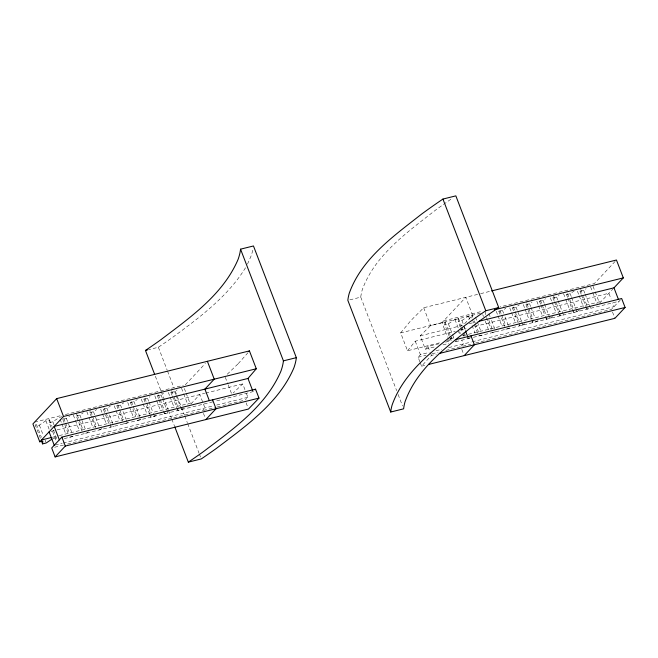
<?xml version="1.0" encoding="UTF-8"?>
<svg xmlns="http://www.w3.org/2000/svg" width="658" height="658" viewBox="0 0 658 658"><rect width="100%" height="100%" fill="white"/><g stroke="black" fill="none" stroke-linecap="round" stroke-linejoin="round"><path stroke-width="0.49" stroke-dasharray="3.29 2.47" d="M40.401 438.244L35.713 426.014L35.976 423.176L41.388 437.282M51.044 427.371L49.235 422.666L49.498 419.82L45.871 420.725L39.34 425.117L35.713 426.014M53.471 430.168L56.358 437.693L56.095 440.539L52.492 431.13M82.069 431.015L76.295 415.963L76.558 413.125M95.599 427.667L89.825 412.615L90.08 409.778M108.767 423.374L103.347 409.268L103.61 406.43M110.47 424.295L110.207 427.141L113.842 426.236M117.963 408.741L116.877 405.92L117.14 403.074M131.485 405.394L130.407 402.573L130.671 399.727M145.015 402.038L143.938 399.217L144.192 396.379M156.053 415.091L154.424 416.193L150.797 417.09L151.052 414.252M158.545 398.69L157.459 395.869L157.723 393.032M162.534 398.732L167.954 412.846L164.319 413.742L164.582 410.896M172.075 395.343L170.99 392.522L171.253 389.684M183.927 407.845L181.476 409.49L177.849 410.395L178.112 407.549L173.778 396.264M449.118 336.024L444.783 324.731L445.047 321.894L400.656 332.882L407.516 350.755L440.967 342.473M460.477 327.026L458.313 321.384L458.577 318.546L454.941 319.443L448.411 323.835L444.783 324.731M471.844 318.036L472.099 315.19L468.471 316.095L461.941 320.487L458.313 321.384M485.365 314.689L485.629 311.843M499.981 314.162L498.896 311.333L499.159 308.495M513.503 310.806L512.426 307.985L512.689 305.147M524.549 323.859L522.913 324.962L519.285 325.858L519.549 323.02M531.368 318.743L525.956 304.638L526.211 301.8M538.071 320.512L536.443 321.606L532.815 322.51L533.07 319.665M540.563 304.111L539.478 301.29L539.741 298.444M552.416 316.613L549.973 318.258L546.337 319.163L546.601 316.317M554.094 300.764L553.008 297.942L553.271 295.097M558.083 300.805L563.495 314.911L559.868 315.807L560.131 312.969L555.796 301.685M567.615 297.408L566.538 294.587L566.793 291.749M579.476 309.918L577.025 311.563L573.398 312.46L573.653 309.622L569.326 298.329M581.146 294.06L580.06 291.239L580.323 288.401M585.135 294.101L590.555 308.215L586.92 309.112L587.183 306.266L582.848 294.981M247.507 264.097L250.928 256.373A438.557 107.583 -21 0 0 253.091 248.477M245.524 267.74C227.849 296.388 200.238 316.959 173.58 336.674A438.96 107.682 -21 0 1 158.372 347.251L148.437 349.711M400.656 332.882L410.798 320.652L423.703 307.747L479.624 293.896M407.516 350.755L415.256 341.206L455.246 331.303M248 352.672L238.229 363.644M419.837 361.719L418.118 357.253L420.396 354.604L429.18 352.433M420.182 362.616L421.548 366.185L431.426 355.41L436.312 354.201M253.437 391.518L214.944 401.306M185.309 384.815L205.378 363.43M191.034 403.889L199.81 394.545L204.959 407.944L202.409 410.658M451.923 337.233L448.83 340.523L447.753 337.702M464.597 323.728L472.609 315.207L465.749 297.334L441.97 322.65L447.391 336.764M461.406 346.018L463.314 343.978L461.85 340.153M615.123 261.44L594.388 283.532L500.187 306.85M599.545 303.206L612.705 289.191M620.395 299.884L611.479 309.375L475.644 343.007M480.537 313.241L430.562 325.611L420.191 335.819L425.339 349.217L427.996 346.478L438.738 343.821M237.9 363.981L226.385 375.076M246.405 393.492L247.877 397.317L245.418 399.751M244.932 389.659L242.728 383.918L233.245 392.949M49.235 422.666L52.87 421.77L59.401 417.369L62.123 416.703M63.67 419.088L66.392 418.414L69.658 416.218M76.295 415.963L79.922 415.066L83.188 412.87M89.825 412.615L93.452 411.719L96.718 409.523M103.347 409.268L106.983 408.371L110.248 406.175M116.877 405.92L120.504 405.024L123.77 402.819M88.419 431.837L86.782 432.939L83.155 433.836M130.407 402.573L134.035 401.668L137.3 399.472M101.941 428.49L100.312 429.592L96.685 430.488M143.938 399.217L147.565 398.32L150.016 396.675M157.459 395.869L161.087 394.973L163.538 393.328M123.737 423.785L127.364 422.888L129.001 421.794M170.99 392.522L174.617 391.625L177.068 389.972M137.267 420.437L140.894 419.541L142.531 418.439M455.27 341.708L456.907 340.605M498.896 311.333L502.523 310.436L505.788 308.24M470.437 337.258L468.8 338.36L465.173 339.257M512.426 307.985L516.053 307.089L519.318 304.893M525.956 304.638L529.583 303.741L532.034 302.096M539.478 301.29L543.113 300.393L545.556 298.74M505.755 329.206L509.382 328.309L511.019 327.207M553.008 297.942L556.635 297.038L559.086 295.393M566.538 294.587L570.165 293.69L574.245 290.943M580.06 291.239L583.695 290.343L586.138 288.697M349.826 299.851L360.757 297.145A438.96 107.682 -21 0 1 362.204 289.981C374.649 255.312 406.644 232.825 434.469 210.93A438.557 107.583 -21 0 1 452.663 198.033M480.62 293.649L491.526 290.951M34.594 422.123L61.367 415.494M65.331 414.515L183.327 385.3M443.673 320.849L482.339 311.267M420.191 335.819L463.265 325.151M469.22 323.678L475.166 322.206M51.085 431.368L56.037 430.143M57.032 429.896L204.687 393.336M205.666 393.097L242.728 383.918M460.156 330.086L466.103 328.613M475.027 326.401L608.889 293.262L611.093 299.003M52.36 437.299L58.315 435.826M59.302 435.58L192.169 402.68M450.533 338.714L455.492 337.488M462.434 335.769L467.386 334.544M468.381 334.297L601.248 301.405M52.73 438.59L56.358 437.693M446.864 341.009L451.906 339.767L450.459 335.999M445.573 342.127L451.429 340.68M69.625 437.183L73.252 436.287M478.703 335.909L482.33 335.004M492.225 332.553L495.861 331.657M64.295 438.606L213.965 401.553M425.339 349.217L436.106 346.552M442.957 344.858L448.83 343.402M455.681 341.708L472.378 337.57M473.365 337.324L619.12 301.241M55.231 445.014L62.173 443.295M63.168 443.048L212.756 406.011M216.663 405.048L247.877 397.317M436.007 350.739L441.855 349.291M448.69 347.605L471.251 342.012M472.238 341.773L614.029 306.669L612.557 302.836M54.672 447.234L63.596 445.03M67.56 444.043L201.414 410.905M203.396 410.411L216.293 407.22M217.288 406.973L245.056 400.097M418.118 357.253L426.055 355.287M432.01 353.815L437.957 352.343M445.894 350.377L460.773 346.692M462.755 346.198L470.684 344.241M421.548 366.185L426.507 364.96M612.508 312.056L614.909 318.316M593.047 286.279L594.848 290.984M595.21 291.922L599.183 302.269M590.588 286.888L592.389 291.593M592.751 292.53L597.086 303.823M583.695 290.343L584.773 293.164M580.685 289.339L582.495 294.044M581.508 295.006L586.92 309.112M577.42 291.181L578.859 294.94M579.221 295.886L583.556 307.171M570.165 293.69L571.251 296.511M571.613 297.457L577.025 311.563M567.517 293.632L568.964 297.391M567.977 298.354L573.398 312.46M563.528 293.591L565.337 298.288M565.691 299.234L570.025 310.518M556.635 297.038L557.721 299.859M553.633 296.042L555.434 300.739M554.455 301.701L559.868 315.807M550.359 297.877L551.807 301.644M552.169 302.581L556.142 312.928M543.113 300.393L544.191 303.215M544.553 304.152L549.973 318.258M540.465 300.328L541.904 304.095M542.266 305.032L546.239 315.379M540.925 305.049L544.898 315.396M545.26 316.334L546.337 319.163M536.838 301.224L538.277 304.991M538.639 305.929L542.611 316.276M529.583 303.741L530.661 306.562M531.022 307.5L534.995 317.847M526.935 303.675L528.382 307.442M528.744 308.38L532.709 318.727M531.73 319.689L532.815 322.51M523.307 304.58L524.747 308.339M525.109 309.276L529.081 319.624M516.053 307.089L521.473 321.194M521.827 322.14L522.913 324.962M513.405 307.031L514.852 310.79M515.214 311.728L519.187 322.075M514.951 314.573L519.285 325.858M509.777 307.928L511.225 311.686M511.587 312.632L515.551 322.971M502.523 310.436L503.609 313.257M505.056 317.024L509.382 328.309M499.883 310.379L501.322 314.137M501.684 315.083L505.657 325.422M501.421 317.921L504.67 326.384M496.247 311.275L497.695 315.034M498.057 315.98L502.029 326.327M489.001 313.784L490.078 316.605M491.526 320.372L494.775 328.836M488.878 320.306L492.126 328.778M486.451 317.51L491.148 329.732M482.725 314.623L483.441 316.506M485.25 321.211L488.499 329.674M475.471 317.14L476.91 320.898M477.272 321.836L481.245 332.183M472.099 315.19L472.822 317.074M474.27 320.841L474.994 322.716M475.347 323.662L478.605 332.125M472.559 319.92L474.007 323.678M474.369 324.616L477.618 333.088M468.471 316.095L469.919 319.854M472.082 325.496L474.969 333.022M461.941 320.487L463.75 325.192M464.112 326.129L465.551 329.888M463.635 326.105L465.107 329.938M458.577 318.546L461.464 326.072M461.826 327.01L463.627 331.714M463.989 332.652L465.074 335.473M460.839 327.972L462.648 332.668M463.01 333.614L464.087 336.435M454.941 319.443L458.198 327.906M459.638 331.673L460.361 333.548M458.174 330.579L459.646 334.404M461.801 349.373L463.512 353.839M448.411 323.835L454.193 338.886M445.047 321.894L450.105 335.062M449.48 336.962L451.281 341.666M423.703 307.747L430.562 325.611M427.996 346.478L430.052 351.841M430.398 352.729L431.426 355.41M415.256 341.206L420.396 354.604M360.757 297.145L396.675 390.696M398.139 394.512L402.531 405.961M246.084 402.778L247.803 407.244M225.291 377.33L227.816 383.918M228.178 384.856L231.789 394.257M203.437 413.339L205.148 417.805M184.33 388.5L185.778 392.267M186.14 393.204L190.113 403.551M181.509 388.171L183.319 392.875M183.672 393.813L188.007 405.098M158.372 347.251L167.173 370.158M167.535 371.112L173.77 387.34M175.234 391.156L184.396 415.025M184.758 415.979L187.324 422.658M187.695 423.612L199.053 453.206M199.415 454.16L200.517 457.03M174.617 391.625L175.702 394.446M176.064 395.384L181.476 409.49M171.615 390.622L173.416 395.326M172.437 396.281L177.849 410.395M168.341 392.464L169.789 396.223M170.151 397.161L174.123 407.508M155.354 376.22L160.848 390.539M161.218 391.494L168.177 409.63M168.547 410.584L171.475 418.225M171.845 419.179L174.403 425.858M161.087 394.973L162.172 397.794M158.446 394.907L159.886 398.674M160.248 399.612L164.22 409.959M158.907 399.636L162.88 409.975M163.242 410.921L164.319 413.742M154.819 395.812L156.259 399.571M156.62 400.508L160.593 410.855M147.565 398.32L148.642 401.141M149.004 402.087L152.977 412.426M153.339 413.372L154.424 416.193M144.916 398.263L146.364 402.022M146.726 402.959L150.69 413.306M146.463 405.805L150.797 417.09M141.289 399.159L142.728 402.918M143.09 403.864L147.063 414.211M134.035 401.668L135.12 404.489M136.56 408.256L140.894 419.541M131.386 401.61L132.834 405.369M133.196 406.315L137.168 416.662M132.932 409.153L135.819 416.679M127.759 402.507L129.207 406.274M129.568 407.212L133.533 417.559M120.504 405.024L121.59 407.845M123.038 411.604L125.925 419.13M126.287 420.067L127.364 422.888M117.864 404.958L119.304 408.725M119.666 409.663L123.638 420.01M119.402 412.5L122.651 420.964M114.229 405.854L115.676 409.621M116.038 410.559L120.011 420.906M106.983 408.371L108.06 411.192M109.508 414.951L112.757 423.415M104.334 408.305L105.782 412.072M106.135 413.01L110.108 423.357M100.707 409.21L102.146 412.969M102.508 413.907L106.481 424.254M93.452 411.719L98.865 425.825M90.804 411.661L92.252 415.42M92.614 416.358L96.586 426.705M86.815 411.612L88.624 416.317M88.978 417.262L92.951 427.601M79.922 415.066L85.696 430.118M77.274 415.009L78.721 418.768M79.083 419.705L83.056 430.052M73.285 414.968L79.429 430.957M66.392 418.414L72.174 433.466M63.752 418.356L65.191 422.115M65.553 423.061L69.526 433.408M62.765 419.319L68.547 434.362M60.117 419.253L61.564 423.02M61.926 423.958L65.899 434.305M52.87 421.77L54.31 425.529M49.498 419.82L52.031 426.409M45.871 420.725L49.12 429.189M39.34 425.117L43.313 435.464M45.114 440.161L45.838 442.044"/><path stroke-width="0.99" d="M51.916 439.141L46.2 442.982L42.573 443.887L42.836 441.041L39.76 441.806L32.9 423.933L56.67 398.616L249.431 350.895L256.291 368.76L247.976 378.457L54.195 426.433L59.335 439.832M248.963 351.487L249.431 350.895M255.559 389.174L61.885 437.126L51.694 447.975L55.124 456.907L248.485 409.037L258.989 398.106L255.559 389.174L254.959 389.84M39.76 441.806L63.53 416.489L256.291 368.76M55.124 456.907L65.315 446.058L258.989 398.106M205.839 419.59L216.03 408.741L212.6 399.809M464.203 355.624L474.385 344.776L470.955 335.843M479.131 321.227L613.98 287.834L623.315 277.89L616.456 260.017L491.526 290.951M455.336 339.709L621.67 298.526L625.1 307.459L614.909 318.316L428.498 364.466M154.622 374.312L145.459 350.443A438.96 107.682 -21 0 0 160.667 339.873C190.096 317.543 222.972 294.644 238.015 259.573A438.557 107.583 -21 0 0 240.54 249.168L253.462 245.969L296.339 357.664A438.557 107.583 -21 0 1 293.805 368.061C278.762 403.14 245.886 426.039 216.457 448.369A438.96 107.682 -21 0 1 201.249 458.939L188.328 462.138L174.773 426.812M442.933 199.061L455.846 195.862L498.723 307.557A438.557 107.583 -21 0 0 477.338 322.626C449.521 344.512 417.526 367 405.073 401.668A438.96 107.682 -21 0 0 403.634 408.832L390.712 412.031L347.843 300.336A438.96 107.682 -21 0 1 349.283 293.18C361.727 258.504 393.723 236.025 421.548 214.13A438.557 107.583 -21 0 1 442.933 199.061L485.801 310.749A438.557 107.583 -21 0 0 464.425 325.817C436.599 347.712 404.604 370.199 392.16 404.867A438.96 107.682 -21 0 0 390.712 412.031M145.459 350.443L147.45 349.957M188.328 462.138A438.96 107.682 -21 0 0 203.536 451.561C232.965 429.238 265.848 406.34 280.884 371.26A438.557 107.583 -21 0 0 283.417 360.864L296.339 357.664M485.801 310.749L498.723 307.557M494.421 309.803L623.315 277.89M41.454 439.996L51.373 437.537M439.24 353.478L625.1 307.459M613.98 287.834L618.388 299.324M465.469 330.892L468.044 337.595M240.548 249.168L283.417 360.855M247.976 378.457L252.754 390.901M207.385 361.3L214.245 379.173L204.901 389.117L209.318 400.607M56.67 398.616L63.53 416.489M61.885 437.126L65.315 446.058M49.095 431.854L54.244 445.26M41.487 441.066L42.573 443.887"/></g></svg>
